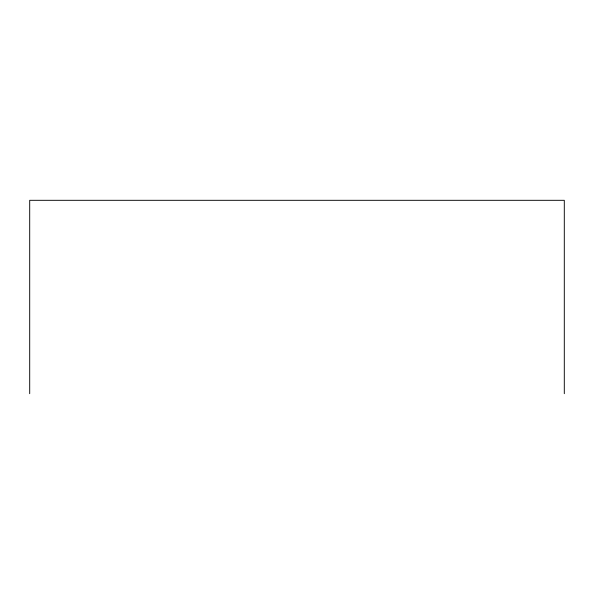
<?xml version="1.0" encoding="UTF-8"?>
<svg xmlns="http://www.w3.org/2000/svg" width="594" height="594" viewBox="0 0 594 594"><rect width="100%" height="100%" fill="white"/><g stroke="black" fill="none" stroke-linecap="round" stroke-linejoin="round"><path stroke-width="0.89" d="M564.3 393.688L564.3 200.312L29.7 200.312L29.7 393.688"/></g></svg>
